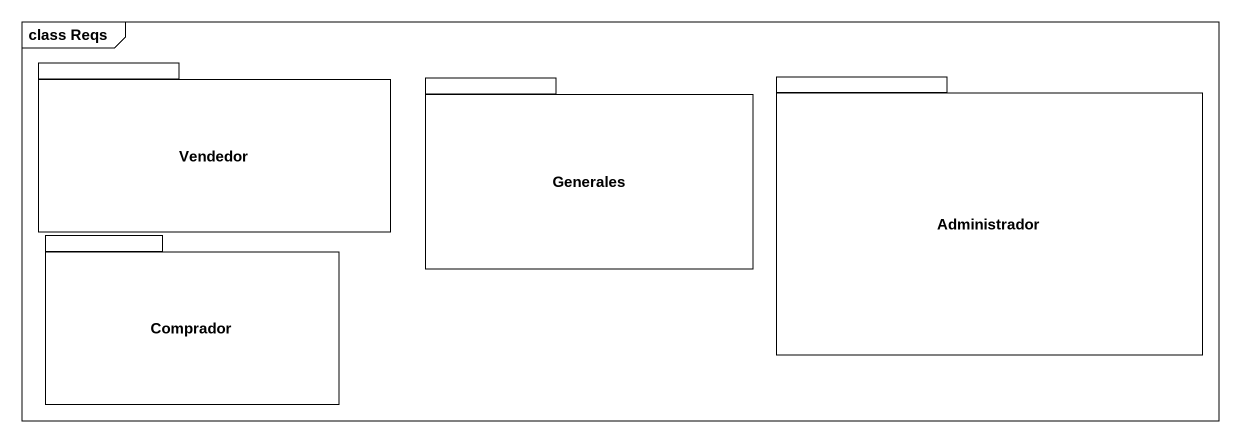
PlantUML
@startuml
mainframe class Reqs
package Vendedor {
}
package Generales {
}
package Administrador {
}
package Comprador {
}
@enduml
